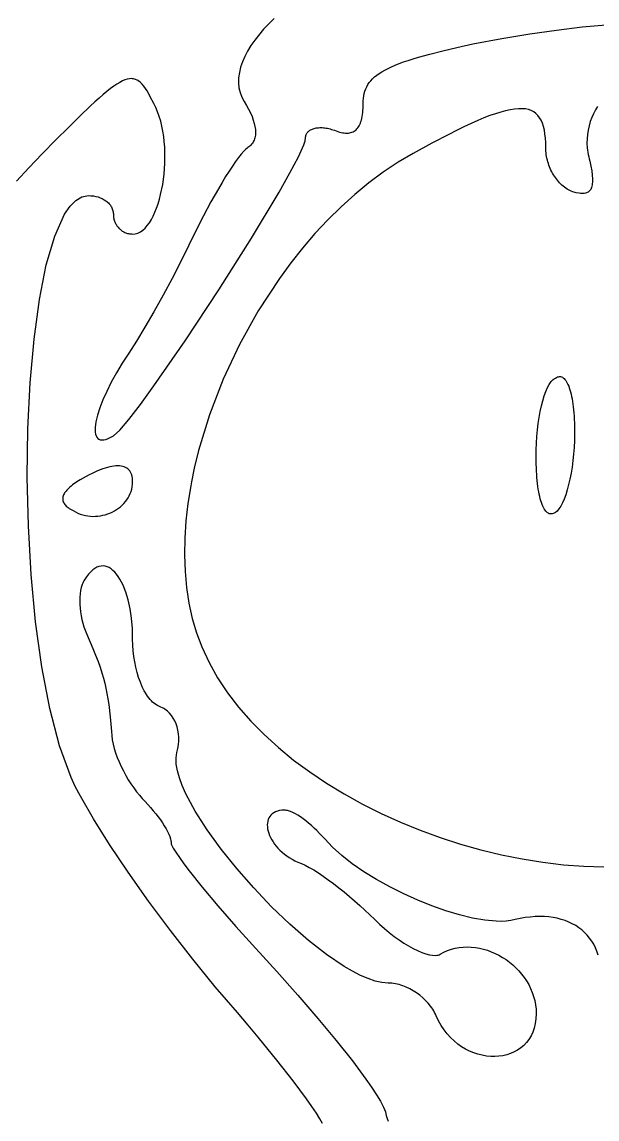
# Model space of a CAD drawing. Header units: inches. Extents: x 0.98 to 7.44, y -5.29 to -1.05.
# Drawn here: x 6.7879 to 6.8294, y -1.9373 to -1.858 of the extents above; entities that cross this region are included whole.
import ezdxf

# ---------------------------------------------------------------- set-up
doc = ezdxf.new("R2010")
doc.units = ezdxf.units.IN
doc.header["$MEASUREMENT"] = 0
doc.layers.add('BLACK', color=250, linetype='CONTINUOUS')

msp = doc.modelspace()

# ---------------------------------------------------------------- linework, layer by layer
at = {"layer": 'BLACK', "linetype": 'CONTINUOUS'}
for p, q in [((6.806088, -1.857739), (6.805329, -1.858517)), ((6.805329, -1.858517), (6.804687, -1.859307)), ((6.822545, -1.85919), (6.824569, -1.858857)), ((6.824569, -1.858857), (6.826508, -1.858579)), ((6.826508, -1.858579), (6.828354, -1.858357)), ((6.828354, -1.858357), (6.830099, -1.858192)), ((6.804413, -1.859704), (6.804173, -1.8601)), ((6.804687, -1.859307), (6.804413, -1.859704)), ((6.819304, -1.859833), (6.820446, -1.859579)), ((6.820446, -1.859579), (6.822545, -1.85919)), ((6.803968, -1.860494), (6.803803, -1.860874)), ((6.804173, -1.8601), (6.803968, -1.860494)), ((6.816513, -1.860545), (6.817343, -1.860314)), ((6.817343, -1.860314), (6.818271, -1.860077)), ((6.818271, -1.860077), (6.819304, -1.859833)), ((6.803667, -1.861272), (6.803574, -1.861653)), ((6.803798, -1.860886), (6.803667, -1.861272)), ((6.803803, -1.860874), (6.803798, -1.860886)), ((6.814322, -1.861352), (6.814572, -1.861234)), ((6.814572, -1.861234), (6.814842, -1.861118)), ((6.814842, -1.861118), (6.815133, -1.861002)), ((6.815133, -1.861002), (6.815445, -1.860888)), ((6.815445, -1.860888), (6.815778, -1.860774)), ((6.815778, -1.860774), (6.816134, -1.860659)), ((6.816134, -1.860659), (6.816513, -1.860545)), ((6.803522, -1.862027), (6.803512, -1.862392)), ((6.803574, -1.861653), (6.803522, -1.862027)), ((6.813206, -1.862106), (6.813349, -1.861973)), ((6.813349, -1.861973), (6.813509, -1.861843)), ((6.813509, -1.861843), (6.813685, -1.861717)), ((6.813685, -1.861717), (6.813879, -1.861593)), ((6.813879, -1.861593), (6.814091, -1.861471)), ((6.814091, -1.861471), (6.814322, -1.861352)), ((6.794263, -1.862812), (6.794008, -1.863013)), ((6.794501, -1.862637), (6.794263, -1.862812)), ((6.794723, -1.862487), (6.794501, -1.862637)), ((6.794931, -1.862361), (6.794723, -1.862487)), ((6.795125, -1.86226), (6.794931, -1.862361)), ((6.795307, -1.862183), (6.795125, -1.86226)), ((6.795477, -1.86213), (6.795307, -1.862183)), ((6.795637, -1.8621), (6.795477, -1.86213)), ((6.795788, -1.862092), (6.795637, -1.8621)), ((6.79586, -1.862097), (6.795788, -1.862092)), ((6.79593, -1.862107), (6.79586, -1.862097)), ((6.795999, -1.862123), (6.79593, -1.862107)), ((6.796065, -1.862144), (6.795999, -1.862123)), ((6.796195, -1.862203), (6.796065, -1.862144)), ((6.796319, -1.862282), (6.796195, -1.862203)), ((6.796439, -1.862383), (6.796319, -1.862282)), ((6.796557, -1.862504), (6.796439, -1.862383)), ((6.796673, -1.862644), (6.796557, -1.862504)), ((6.796788, -1.862805), (6.796673, -1.862644)), ((6.796903, -1.862984), (6.796788, -1.862805)), ((6.803512, -1.862392), (6.803545, -1.862748)), ((6.803545, -1.862748), (6.803623, -1.863093)), ((6.812654, -1.862993), (6.812712, -1.862833)), ((6.812712, -1.862833), (6.812783, -1.862678)), ((6.812783, -1.862678), (6.812867, -1.862528)), ((6.812867, -1.862528), (6.812966, -1.862383)), ((6.812966, -1.862383), (6.813078, -1.862243)), ((6.813078, -1.862243), (6.813206, -1.862106)), ((6.793445, -1.863494), (6.793133, -1.863774)), ((6.793736, -1.86324), (6.793445, -1.863494)), ((6.794008, -1.863013), (6.793736, -1.86324)), ((6.79702, -1.863182), (6.796903, -1.862984)), ((6.79714, -1.863399), (6.79702, -1.863182)), ((6.79739, -1.863885), (6.79714, -1.863399)), ((6.803623, -1.863093), (6.803747, -1.863426)), ((6.803747, -1.863426), (6.803918, -1.863746)), ((6.812534, -1.863693), (6.812548, -1.863508)), ((6.812548, -1.863508), (6.812572, -1.86333)), ((6.812572, -1.86333), (6.812607, -1.863158)), ((6.812607, -1.863158), (6.812654, -1.862993)), ((6.792801, -1.864082), (6.792069, -1.864781)), ((6.793133, -1.863774), (6.792801, -1.864082)), ((6.797538, -1.864181), (6.79739, -1.863885)), ((6.79767, -1.864494), (6.797538, -1.864181)), ((6.803918, -1.863746), (6.80409, -1.864029)), ((6.80409, -1.864029), (6.804243, -1.864305)), ((6.804243, -1.864305), (6.804376, -1.864573)), ((6.812496, -1.864549), (6.812511, -1.864395)), ((6.812511, -1.864395), (6.812521, -1.864233)), ((6.812521, -1.864233), (6.812527, -1.864063)), ((6.812527, -1.864063), (6.812529, -1.863885)), ((6.812529, -1.863885), (6.812534, -1.863693)), ((6.822822, -1.864412), (6.822468, -1.864507)), ((6.823153, -1.86434), (6.822822, -1.864412)), ((6.82346, -1.864291), (6.823153, -1.86434)), ((6.823744, -1.864267), (6.82346, -1.864291)), ((6.824007, -1.864265), (6.823744, -1.864267)), ((6.824248, -1.864288), (6.824007, -1.864265)), ((6.824468, -1.864334), (6.824248, -1.864288)), ((6.824669, -1.864403), (6.824468, -1.864334)), ((6.824849, -1.864496), (6.824669, -1.864403)), ((6.829308, -1.86436), (6.829167, -1.864626)), ((6.829466, -1.864109), (6.829308, -1.86436)), ((6.792069, -1.864781), (6.791241, -1.865594)), ((6.797787, -1.864824), (6.79767, -1.864494)), ((6.797888, -1.865168), (6.797787, -1.864824)), ((6.797975, -1.865524), (6.797888, -1.865168)), ((6.804376, -1.864573), (6.804489, -1.864833)), ((6.804489, -1.864833), (6.804581, -1.865084)), ((6.804581, -1.865084), (6.804653, -1.865325)), ((6.812325, -1.865309), (6.812364, -1.865202)), ((6.812364, -1.865202), (6.812399, -1.865087)), ((6.812399, -1.865087), (6.812429, -1.864964)), ((6.812429, -1.864964), (6.812456, -1.864834)), ((6.812456, -1.864834), (6.812478, -1.864695)), ((6.812478, -1.864695), (6.812496, -1.864549)), ((6.820801, -1.865126), (6.820319, -1.86534)), ((6.821257, -1.864936), (6.820801, -1.865126)), ((6.821686, -1.86477), (6.821257, -1.864936)), ((6.82209, -1.864627), (6.821686, -1.86477)), ((6.822468, -1.864507), (6.82209, -1.864627)), ((6.825011, -1.864613), (6.824849, -1.864496)), ((6.825155, -1.864754), (6.825011, -1.864613)), ((6.825281, -1.864918), (6.825155, -1.864754)), ((6.825389, -1.865105), (6.825281, -1.864918)), ((6.825482, -1.865316), (6.825389, -1.865105)), ((6.828936, -1.865198), (6.828848, -1.865499)), ((6.829043, -1.864906), (6.828936, -1.865198)), ((6.829167, -1.864626), (6.829043, -1.864906)), ((6.791241, -1.865594), (6.790307, -1.866524)), ((6.798046, -1.865891), (6.797975, -1.865524)), ((6.798104, -1.866267), (6.798046, -1.865891)), ((6.804653, -1.865325), (6.804704, -1.865557)), ((6.804704, -1.865557), (6.804734, -1.865777)), ((6.804743, -1.865986), (6.80473, -1.866183)), ((6.804734, -1.865777), (6.804743, -1.865986)), ((6.80843, -1.866091), (6.808459, -1.86604)), ((6.808459, -1.86604), (6.808493, -1.865992)), ((6.808493, -1.865992), (6.808531, -1.865946)), ((6.808531, -1.865946), (6.808574, -1.865904)), ((6.808574, -1.865904), (6.808622, -1.865864)), ((6.808622, -1.865864), (6.808673, -1.865827)), ((6.808673, -1.865827), (6.808728, -1.865794)), ((6.808728, -1.865794), (6.808788, -1.865763)), ((6.808788, -1.865763), (6.808851, -1.865736)), ((6.808851, -1.865736), (6.808917, -1.865711)), ((6.808917, -1.865711), (6.808987, -1.86569)), ((6.808987, -1.86569), (6.80906, -1.865672)), ((6.80906, -1.865672), (6.809137, -1.865658)), ((6.809137, -1.865658), (6.809216, -1.865646)), ((6.809216, -1.865646), (6.809298, -1.865639)), ((6.809298, -1.865639), (6.809383, -1.865634)), ((6.809383, -1.865634), (6.80947, -1.865633)), ((6.80947, -1.865633), (6.80956, -1.865636)), ((6.80956, -1.865636), (6.809651, -1.865642)), ((6.809651, -1.865642), (6.809745, -1.865652)), ((6.809745, -1.865652), (6.809841, -1.865666)), ((6.809841, -1.865666), (6.809938, -1.865684)), ((6.809938, -1.865684), (6.810037, -1.865705)), ((6.810037, -1.865705), (6.810137, -1.86573)), ((6.810137, -1.86573), (6.810239, -1.865759)), ((6.810239, -1.865759), (6.810342, -1.865792)), ((6.810342, -1.865792), (6.810446, -1.865829)), ((6.810446, -1.865829), (6.810574, -1.865878)), ((6.810574, -1.865878), (6.810698, -1.86592)), ((6.810698, -1.86592), (6.810818, -1.865956)), ((6.810818, -1.865956), (6.810934, -1.865985)), ((6.810934, -1.865985), (6.811046, -1.866007)), ((6.811046, -1.866007), (6.811154, -1.866023)), ((6.811154, -1.866023), (6.811257, -1.866031)), ((6.811257, -1.866031), (6.811357, -1.866033)), ((6.811357, -1.866033), (6.811453, -1.866028)), ((6.811453, -1.866028), (6.811544, -1.866016)), ((6.811544, -1.866016), (6.811632, -1.865997)), ((6.811632, -1.865997), (6.811715, -1.865971)), ((6.811715, -1.865971), (6.811794, -1.865937)), ((6.811794, -1.865937), (6.81187, -1.865897)), ((6.81187, -1.865897), (6.811941, -1.865849)), ((6.811941, -1.865849), (6.812008, -1.865794)), ((6.812008, -1.865794), (6.812071, -1.865732)), ((6.812071, -1.865732), (6.81213, -1.865662)), ((6.81213, -1.865662), (6.812185, -1.865585)), ((6.812185, -1.865585), (6.812236, -1.865501)), ((6.812236, -1.865501), (6.812283, -1.865409)), ((6.812283, -1.865409), (6.812325, -1.865309)), ((6.819272, -1.865838), (6.818705, -1.866122)), ((6.819809, -1.865577), (6.819272, -1.865838)), ((6.820319, -1.86534), (6.819809, -1.865577)), ((6.825558, -1.865551), (6.825482, -1.865316)), ((6.825619, -1.86581), (6.825558, -1.865551)), ((6.825666, -1.866092), (6.825619, -1.86581)), ((6.82878, -1.865809), (6.828732, -1.866125)), ((6.828848, -1.865499), (6.82878, -1.865809)), ((6.790307, -1.866524), (6.789314, -1.867534)), ((6.798147, -1.866649), (6.798104, -1.866267)), ((6.798177, -1.867037), (6.798147, -1.866649)), ((6.804463, -1.866839), (6.804404, -1.866905)), ((6.804516, -1.866769), (6.804463, -1.866839)), ((6.804563, -1.866696), (6.804516, -1.866769)), ((6.804604, -1.866619), (6.804563, -1.866696)), ((6.80464, -1.866539), (6.804604, -1.866619)), ((6.804671, -1.866455), (6.80464, -1.866539)), ((6.804696, -1.866368), (6.804671, -1.866455)), ((6.804716, -1.866277), (6.804696, -1.866368)), ((6.80473, -1.866183), (6.804716, -1.866277)), ((6.808226, -1.866889), (6.808328, -1.86659)), ((6.808328, -1.86659), (6.808362, -1.866385)), ((6.808362, -1.866385), (6.808365, -1.866321)), ((6.808365, -1.866321), (6.808373, -1.866259)), ((6.808373, -1.866259), (6.808387, -1.866201)), ((6.808387, -1.866201), (6.808406, -1.866144)), ((6.808406, -1.866144), (6.80843, -1.866091)), ((6.817484, -1.866762), (6.81614, -1.867496)), ((6.818705, -1.866122), (6.817484, -1.866762)), ((6.825698, -1.866397), (6.825666, -1.866092)), ((6.825717, -1.866726), (6.825698, -1.866397)), ((6.825723, -1.867079), (6.825717, -1.866726)), ((6.828706, -1.866446), (6.828701, -1.866769)), ((6.828701, -1.866769), (6.828719, -1.867093)), ((6.828732, -1.866125), (6.828706, -1.866446)), ((6.789314, -1.867534), (6.788369, -1.868531)), ((6.798194, -1.867429), (6.798177, -1.867037)), ((6.798188, -1.868216), (6.798194, -1.867429)), ((6.803711, -1.867547), (6.803512, -1.867797)), ((6.803892, -1.867341), (6.803711, -1.867547)), ((6.804054, -1.867184), (6.803892, -1.867341)), ((6.804128, -1.867125), (6.804054, -1.867184)), ((6.804196, -1.867079), (6.804128, -1.867125)), ((6.804271, -1.867025), (6.804196, -1.867079)), ((6.80434, -1.866967), (6.804271, -1.867025)), ((6.804404, -1.866905), (6.80434, -1.866967)), ((6.80784, -1.867743), (6.808226, -1.866889)), ((6.81614, -1.867496), (6.815045, -1.868143)), ((6.825726, -1.867209), (6.825723, -1.867079)), ((6.825733, -1.867339), (6.825726, -1.867209)), ((6.825745, -1.867469), (6.825733, -1.867339)), ((6.825761, -1.867598), (6.825745, -1.867469)), ((6.825782, -1.867726), (6.825761, -1.867598)), ((6.828719, -1.867093), (6.828737, -1.867254)), ((6.828737, -1.867254), (6.82876, -1.867416)), ((6.82876, -1.867416), (6.82879, -1.867576)), ((6.82879, -1.867576), (6.828826, -1.867736)), ((6.798134, -1.868995), (6.798188, -1.868216)), ((6.80307, -1.868419), (6.802831, -1.868784)), ((6.803298, -1.868089), (6.80307, -1.868419)), ((6.803512, -1.867797), (6.803298, -1.868089)), ((6.807235, -1.868895), (6.80784, -1.867743)), ((6.815045, -1.868143), (6.813974, -1.868856)), ((6.825808, -1.867854), (6.825782, -1.867726)), ((6.825837, -1.86798), (6.825808, -1.867854)), ((6.825871, -1.868106), (6.825837, -1.86798)), ((6.825909, -1.868229), (6.825871, -1.868106)), ((6.825951, -1.868352), (6.825909, -1.868229)), ((6.825996, -1.868472), (6.825951, -1.868352)), ((6.828826, -1.867736), (6.828869, -1.867894)), ((6.828869, -1.867894), (6.828918, -1.868051)), ((6.828918, -1.868051), (6.828988, -1.868424)), ((6.828988, -1.868424), (6.829041, -1.868762)), ((6.788369, -1.868531), (6.787474, -1.869514)), ((6.798032, -1.869753), (6.798134, -1.868995)), ((6.802581, -1.86918), (6.802323, -1.869603)), ((6.802831, -1.868784), (6.802581, -1.86918)), ((6.806446, -1.870295), (6.807235, -1.868895)), ((6.813974, -1.868856), (6.812929, -1.869634)), ((6.826046, -1.86859), (6.825996, -1.868472)), ((6.826099, -1.868707), (6.826046, -1.86859)), ((6.826155, -1.868821), (6.826099, -1.868707)), ((6.826215, -1.868932), (6.826155, -1.868821)), ((6.826279, -1.869041), (6.826215, -1.868932)), ((6.826346, -1.869147), (6.826279, -1.869041)), ((6.826415, -1.86925), (6.826346, -1.869147)), ((6.829041, -1.868762), (6.829076, -1.869066)), ((6.829076, -1.869066), (6.829094, -1.869336)), ((6.797887, -1.870475), (6.798032, -1.869753)), ((6.802323, -1.869603), (6.802059, -1.870051)), ((6.812929, -1.869634), (6.811912, -1.870471)), ((6.826488, -1.86935), (6.826415, -1.86925)), ((6.826564, -1.869446), (6.826488, -1.86935)), ((6.826643, -1.869539), (6.826564, -1.869446)), ((6.826724, -1.869628), (6.826643, -1.869539)), ((6.826809, -1.869713), (6.826724, -1.869628)), ((6.826895, -1.869794), (6.826809, -1.869713)), ((6.826984, -1.869871), (6.826895, -1.869794)), ((6.827076, -1.869943), (6.826984, -1.869871)), ((6.827169, -1.870011), (6.827076, -1.869943)), ((6.827265, -1.870074), (6.827169, -1.870011)), ((6.829031, -1.869955), (6.829003, -1.870031)), ((6.829054, -1.869871), (6.829031, -1.869955)), ((6.829072, -1.86978), (6.829054, -1.869871)), ((6.829084, -1.869681), (6.829072, -1.86978)), ((6.829092, -1.869574), (6.829084, -1.869681)), ((6.829094, -1.869336), (6.829092, -1.869574)), ((6.791754, -1.870902), (6.792198, -1.870641)), ((6.792198, -1.870641), (6.792668, -1.870551)), ((6.792668, -1.870551), (6.792848, -1.870558)), ((6.792848, -1.870558), (6.793025, -1.870577)), ((6.793025, -1.870577), (6.793195, -1.870608)), ((6.793195, -1.870608), (6.79336, -1.870651)), ((6.79336, -1.870651), (6.793517, -1.870706)), ((6.793517, -1.870706), (6.793666, -1.870771)), ((6.793666, -1.870771), (6.793806, -1.870847)), ((6.797799, -1.870818), (6.797887, -1.870475)), ((6.802059, -1.870051), (6.80152, -1.871005)), ((6.804444, -1.873636), (6.806446, -1.870295)), ((6.811912, -1.870471), (6.810923, -1.871364)), ((6.827363, -1.870131), (6.827265, -1.870074)), ((6.827463, -1.870184), (6.827363, -1.870131)), ((6.827564, -1.870232), (6.827463, -1.870184)), ((6.827668, -1.870274), (6.827564, -1.870232)), ((6.827915, -1.87034), (6.827668, -1.870274)), ((6.828137, -1.870383), (6.827915, -1.87034)), ((6.828239, -1.870396), (6.828137, -1.870383)), ((6.828335, -1.870402), (6.828239, -1.870396)), ((6.828424, -1.870402), (6.828335, -1.870402)), ((6.828508, -1.870395), (6.828424, -1.870402)), ((6.828585, -1.870382), (6.828508, -1.870395)), ((6.828657, -1.870362), (6.828585, -1.870382)), ((6.828723, -1.870336), (6.828657, -1.870362)), ((6.828784, -1.870303), (6.828723, -1.870336)), ((6.828838, -1.870263), (6.828784, -1.870303)), ((6.828888, -1.870216), (6.828838, -1.870263)), ((6.828931, -1.870161), (6.828888, -1.870216)), ((6.82897, -1.8701), (6.828931, -1.870161)), ((6.829003, -1.870031), (6.82897, -1.8701)), ((6.790939, -1.871904), (6.791334, -1.871326)), ((6.791334, -1.871326), (6.791754, -1.870902)), ((6.793806, -1.870847), (6.793935, -1.870933)), ((6.793935, -1.870933), (6.793996, -1.87098)), ((6.793996, -1.87098), (6.794053, -1.871029)), ((6.794053, -1.871029), (6.794107, -1.871081)), ((6.794107, -1.871081), (6.794158, -1.871135)), ((6.794158, -1.871135), (6.794206, -1.871191)), ((6.794206, -1.871191), (6.79425, -1.871249)), ((6.79425, -1.871249), (6.794291, -1.871309)), ((6.794291, -1.871309), (6.794328, -1.871372)), ((6.794328, -1.871372), (6.794361, -1.871436)), ((6.794361, -1.871436), (6.79439, -1.871503)), ((6.79439, -1.871503), (6.794415, -1.871571)), ((6.794415, -1.871571), (6.794436, -1.871641)), ((6.797475, -1.871754), (6.797593, -1.871459)), ((6.797593, -1.871459), (6.797701, -1.871146)), ((6.797701, -1.871146), (6.797799, -1.870818)), ((6.80152, -1.871005), (6.800977, -1.872014)), ((6.810923, -1.871364), (6.809965, -1.872309)), ((6.790228, -1.873483), (6.790939, -1.871904)), ((6.794436, -1.871641), (6.794452, -1.871713)), ((6.794452, -1.871713), (6.794464, -1.871787)), ((6.794464, -1.871787), (6.794471, -1.871863)), ((6.794471, -1.871863), (6.794473, -1.87194)), ((6.794473, -1.87194), (6.794475, -1.872005)), ((6.794475, -1.872005), (6.79448, -1.87207)), ((6.79448, -1.87207), (6.794488, -1.872135)), ((6.794488, -1.872135), (6.794499, -1.872199)), ((6.794499, -1.872199), (6.794513, -1.872263)), ((6.794513, -1.872263), (6.79453, -1.872326)), ((6.79453, -1.872326), (6.79455, -1.872389)), ((6.79455, -1.872389), (6.794573, -1.87245)), ((6.797071, -1.872514), (6.797214, -1.872283)), ((6.797214, -1.872283), (6.797349, -1.872029)), ((6.797349, -1.872029), (6.797475, -1.871754)), ((6.800977, -1.872014), (6.800446, -1.873051)), ((6.809965, -1.872309), (6.80904, -1.873303)), ((6.794573, -1.87245), (6.794599, -1.872511)), ((6.794599, -1.872511), (6.794628, -1.87257)), ((6.794628, -1.87257), (6.794659, -1.872628)), ((6.794659, -1.872628), (6.794693, -1.872685)), ((6.794693, -1.872685), (6.79473, -1.87274)), ((6.79473, -1.87274), (6.794769, -1.872794)), ((6.794769, -1.872794), (6.794811, -1.872845)), ((6.794811, -1.872845), (6.794855, -1.872895)), ((6.794855, -1.872895), (6.794902, -1.872943)), ((6.794902, -1.872943), (6.794951, -1.872989)), ((6.794951, -1.872989), (6.795003, -1.873032)), ((6.795003, -1.873032), (6.795057, -1.873073)), ((6.795057, -1.873073), (6.795113, -1.873111)), ((6.795113, -1.873111), (6.795171, -1.873147)), ((6.795171, -1.873147), (6.795231, -1.87318)), ((6.795231, -1.87318), (6.795294, -1.87321)), ((6.796241, -1.873257), (6.796421, -1.873169)), ((6.796421, -1.873169), (6.796594, -1.873049)), ((6.796594, -1.873049), (6.796761, -1.872898)), ((6.796761, -1.872898), (6.79692, -1.872719)), ((6.79692, -1.872719), (6.797071, -1.872514)), ((6.800446, -1.873051), (6.799935, -1.874145)), ((6.789621, -1.875564), (6.790228, -1.873483)), ((6.795294, -1.87321), (6.795358, -1.873237)), ((6.795358, -1.873237), (6.795425, -1.87326)), ((6.795425, -1.87326), (6.795493, -1.873281)), ((6.795493, -1.873281), (6.795563, -1.873298)), ((6.795563, -1.873298), (6.795635, -1.873311)), ((6.795635, -1.873311), (6.795709, -1.873321)), ((6.795709, -1.873321), (6.795785, -1.873327)), ((6.795785, -1.873327), (6.795862, -1.873329)), ((6.795862, -1.873329), (6.796055, -1.873311)), ((6.796055, -1.873311), (6.796241, -1.873257)), ((6.802095, -1.877357), (6.804444, -1.873636)), ((6.80904, -1.873303), (6.808147, -1.874343)), ((6.799935, -1.874145), (6.799354, -1.875319)), ((6.808147, -1.874343), (6.80729, -1.875423)), ((6.789122, -1.878074), (6.789621, -1.875564)), ((6.799354, -1.875319), (6.798724, -1.876535)), ((6.80729, -1.875423), (6.80647, -1.876541)), ((6.798724, -1.876535), (6.798067, -1.877756)), ((6.80647, -1.876541), (6.804946, -1.878875)), ((6.798067, -1.877756), (6.797403, -1.878945)), ((6.799661, -1.881052), (6.802095, -1.877357)), ((6.788732, -1.880937), (6.789122, -1.878074)), ((6.797403, -1.878945), (6.796754, -1.880063)), ((6.804946, -1.878875), (6.803588, -1.881316)), ((6.796754, -1.880063), (6.796141, -1.881074)), ((6.788455, -1.884079), (6.788732, -1.880937)), ((6.796141, -1.881074), (6.795584, -1.88194)), ((6.797405, -1.884314), (6.799661, -1.881052)), ((6.803588, -1.881316), (6.802407, -1.883833)), ((6.795113, -1.882663), (6.794688, -1.88337)), ((6.795584, -1.88194), (6.795113, -1.882663)), ((6.794688, -1.88337), (6.794312, -1.884054)), ((6.788293, -1.887426), (6.788455, -1.884079)), ((6.794312, -1.884054), (6.793985, -1.884709)), ((6.802407, -1.883833), (6.801417, -1.886397)), ((6.825849, -1.88444), (6.82598, -1.8842)), ((6.82598, -1.8842), (6.826119, -1.884002)), ((6.826119, -1.884002), (6.826265, -1.883849)), ((6.826265, -1.883849), (6.82634, -1.883791)), ((6.82634, -1.883791), (6.826418, -1.883746)), ((6.826418, -1.883746), (6.826495, -1.8837)), ((6.826495, -1.8837), (6.826571, -1.883667)), ((6.826571, -1.883667), (6.826645, -1.883647)), ((6.826645, -1.883647), (6.826717, -1.88364)), ((6.826717, -1.88364), (6.826787, -1.883644)), ((6.826787, -1.883644), (6.826855, -1.883661)), ((6.826855, -1.883661), (6.826922, -1.88369)), ((6.826922, -1.88369), (6.826986, -1.883731)), ((6.826986, -1.883731), (6.827049, -1.883783)), ((6.827049, -1.883783), (6.827109, -1.883846)), ((6.827109, -1.883846), (6.827167, -1.883921)), ((6.827167, -1.883921), (6.827223, -1.884007)), ((6.827223, -1.884007), (6.827277, -1.884104)), ((6.827277, -1.884104), (6.827329, -1.884211)), ((6.827329, -1.884211), (6.827378, -1.884329)), ((6.793985, -1.884709), (6.79371, -1.885328)), ((6.796426, -1.885656), (6.797405, -1.884314)), ((6.825507, -1.885383), (6.825612, -1.885035)), ((6.825612, -1.885035), (6.825726, -1.88472)), ((6.825726, -1.88472), (6.825849, -1.88444)), ((6.827378, -1.884329), (6.827425, -1.884458)), ((6.827425, -1.884458), (6.827469, -1.884596)), ((6.827469, -1.884596), (6.827511, -1.884745)), ((6.827511, -1.884745), (6.82755, -1.884903)), ((6.82755, -1.884903), (6.827587, -1.885071)), ((6.827587, -1.885071), (6.827621, -1.885248)), ((6.79371, -1.885328), (6.793487, -1.885905)), ((6.795589, -1.886737), (6.796426, -1.885656)), ((6.825325, -1.886163), (6.825411, -1.88576)), ((6.825411, -1.88576), (6.825507, -1.885383)), ((6.827621, -1.885248), (6.827652, -1.885435)), ((6.827652, -1.885435), (6.827681, -1.885631)), ((6.827681, -1.885631), (6.827707, -1.885836)), ((6.827707, -1.885836), (6.82773, -1.886049)), ((6.793319, -1.886433), (6.793206, -1.886905)), ((6.793487, -1.885905), (6.793319, -1.886433)), ((6.801417, -1.886397), (6.80063, -1.888979)), ((6.825183, -1.887034), (6.825249, -1.886589)), ((6.825249, -1.886589), (6.825325, -1.886163)), ((6.82773, -1.886049), (6.82775, -1.886271)), ((6.82775, -1.886271), (6.827767, -1.886502)), ((6.827767, -1.886502), (6.827781, -1.88674)), ((6.788248, -1.890903), (6.788293, -1.887426)), ((6.79315, -1.887316), (6.793144, -1.887496)), ((6.793206, -1.886905), (6.79315, -1.887316)), ((6.794927, -1.887506), (6.795589, -1.886737)), ((6.825129, -1.887496), (6.825183, -1.887034)), ((6.827781, -1.88674), (6.827792, -1.886987)), ((6.827792, -1.886987), (6.8278, -1.887242)), ((6.8278, -1.887242), (6.827807, -1.887774)), ((6.793144, -1.887496), (6.793153, -1.887659)), ((6.793153, -1.887659), (6.793176, -1.887802)), ((6.793176, -1.887802), (6.793215, -1.887926)), ((6.793215, -1.887926), (6.793269, -1.88803)), ((6.793269, -1.88803), (6.793338, -1.888112)), ((6.793338, -1.888112), (6.793424, -1.888173)), ((6.793424, -1.888173), (6.793525, -1.88821)), ((6.793525, -1.88821), (6.793642, -1.888224)), ((6.793642, -1.888224), (6.793775, -1.888214)), ((6.793775, -1.888214), (6.793924, -1.888179)), ((6.793924, -1.888179), (6.794091, -1.888117)), ((6.794091, -1.888117), (6.794274, -1.888029)), ((6.794274, -1.888029), (6.794473, -1.887912)), ((6.794473, -1.887912), (6.794927, -1.887506)), ((6.825054, -1.888455), (6.825086, -1.88797)), ((6.825086, -1.88797), (6.825129, -1.887496)), ((6.827807, -1.887774), (6.827799, -1.888268)), ((6.80063, -1.888979), (6.800317, -1.890267)), ((6.825029, -1.88944), (6.825035, -1.888946)), ((6.825035, -1.888946), (6.825054, -1.888455)), ((6.827776, -1.888759), (6.827738, -1.889243)), ((6.827799, -1.888268), (6.827776, -1.888759)), ((6.825035, -1.889972), (6.825029, -1.88944)), ((6.827687, -1.889718), (6.827624, -1.89018)), ((6.827738, -1.889243), (6.827687, -1.889718)), ((6.792933, -1.890642), (6.792725, -1.890744)), ((6.793134, -1.890548), (6.792933, -1.890642)), ((6.79333, -1.890462), (6.793134, -1.890548)), ((6.793518, -1.890386), (6.79333, -1.890462)), ((6.793701, -1.890319), (6.793518, -1.890386)), ((6.793876, -1.890261), (6.793701, -1.890319)), ((6.794045, -1.890212), (6.793876, -1.890261)), ((6.794207, -1.890172), (6.794045, -1.890212)), ((6.794363, -1.89014), (6.794207, -1.890172)), ((6.794511, -1.890118), (6.794363, -1.89014)), ((6.794652, -1.890104), (6.794511, -1.890118)), ((6.794786, -1.8901), (6.794652, -1.890104)), ((6.794912, -1.890104), (6.794786, -1.8901)), ((6.795031, -1.890118), (6.794912, -1.890104)), ((6.795143, -1.89014), (6.795031, -1.890118)), ((6.795247, -1.890172), (6.795143, -1.89014)), ((6.795343, -1.890212), (6.795247, -1.890172)), ((6.795432, -1.890261), (6.795343, -1.890212)), ((6.795512, -1.890319), (6.795432, -1.890261)), ((6.795584, -1.890386), (6.795512, -1.890319)), ((6.795649, -1.890462), (6.795584, -1.890386)), ((6.795705, -1.890548), (6.795649, -1.890462)), ((6.795752, -1.890642), (6.795705, -1.890548)), ((6.795792, -1.890744), (6.795752, -1.890642)), ((6.800317, -1.890267), (6.80012, -1.891246)), ((6.825043, -1.890227), (6.825035, -1.889972)), ((6.825054, -1.890473), (6.825043, -1.890227)), ((6.825069, -1.890712), (6.825054, -1.890473)), ((6.82755, -1.890625), (6.827466, -1.891051)), ((6.827624, -1.89018), (6.82755, -1.890625)), ((6.788322, -1.894436), (6.788248, -1.890903)), ((6.791613, -1.8914), (6.791512, -1.891476)), ((6.791721, -1.891324), (6.791613, -1.8914)), ((6.791834, -1.891246), (6.791721, -1.891324)), ((6.792066, -1.891107), (6.791834, -1.891246)), ((6.792292, -1.890977), (6.792066, -1.891107)), ((6.792511, -1.890856), (6.792292, -1.890977)), ((6.792725, -1.890744), (6.792511, -1.890856)), ((6.795822, -1.890856), (6.795792, -1.890744)), ((6.795844, -1.890977), (6.795822, -1.890856)), ((6.795834, -1.891602), (6.795855, -1.891426)), ((6.795858, -1.891107), (6.795844, -1.890977)), ((6.795855, -1.891426), (6.795862, -1.891246)), ((6.795862, -1.891246), (6.795858, -1.891107)), ((6.80012, -1.891246), (6.800058, -1.891549)), ((6.825086, -1.890943), (6.825069, -1.890712)), ((6.825106, -1.891165), (6.825086, -1.890943)), ((6.825129, -1.891378), (6.825106, -1.891165)), ((6.825155, -1.891583), (6.825129, -1.891378)), ((6.827466, -1.891051), (6.827373, -1.891454)), ((6.79087, -1.892193), (6.790844, -1.89226)), ((6.790904, -1.892125), (6.79087, -1.892193)), ((6.790945, -1.892056), (6.790904, -1.892125)), ((6.790992, -1.891986), (6.790945, -1.892056)), ((6.791047, -1.891916), (6.790992, -1.891986)), ((6.791107, -1.891845), (6.791047, -1.891916)), ((6.791175, -1.891773), (6.791107, -1.891845)), ((6.791249, -1.8917), (6.791175, -1.891773)), ((6.79133, -1.891626), (6.791249, -1.8917)), ((6.791418, -1.891552), (6.79133, -1.891626)), ((6.791512, -1.891476), (6.791418, -1.891552)), ((6.79562, -1.892255), (6.795691, -1.8921)), ((6.795691, -1.8921), (6.795751, -1.891939)), ((6.795751, -1.891939), (6.795799, -1.891773)), ((6.795799, -1.891773), (6.795834, -1.891602)), ((6.800058, -1.891549), (6.799857, -1.89282)), ((6.825183, -1.891779), (6.825155, -1.891583)), ((6.825215, -1.891965), (6.825183, -1.891779)), ((6.825249, -1.892143), (6.825215, -1.891965)), ((6.825285, -1.892311), (6.825249, -1.892143)), ((6.827162, -1.892179), (6.827048, -1.892494)), ((6.827271, -1.891831), (6.827162, -1.892179)), ((6.827373, -1.891454), (6.827271, -1.891831)), ((6.79081, -1.892392), (6.790804, -1.892456)), ((6.790804, -1.892456), (6.790804, -1.89252)), ((6.790804, -1.89252), (6.790812, -1.892583)), ((6.790823, -1.892326), (6.79081, -1.892392)), ((6.790812, -1.892583), (6.790827, -1.892646)), ((6.790844, -1.89226), (6.790823, -1.892326)), ((6.790827, -1.892646), (6.790848, -1.892707)), ((6.790848, -1.892707), (6.790877, -1.892768)), ((6.790877, -1.892768), (6.790913, -1.892827)), ((6.790913, -1.892827), (6.790956, -1.892886)), ((6.790956, -1.892886), (6.791006, -1.892945)), ((6.791006, -1.892945), (6.791063, -1.893002)), ((6.791063, -1.893002), (6.791127, -1.893059)), ((6.794976, -1.893052), (6.795106, -1.892937)), ((6.795106, -1.892937), (6.795227, -1.892814)), ((6.795227, -1.892814), (6.79534, -1.892684)), ((6.79534, -1.892684), (6.795443, -1.892548)), ((6.795443, -1.892548), (6.795537, -1.892405)), ((6.795537, -1.892405), (6.79562, -1.892255)), ((6.799857, -1.89282), (6.799714, -1.894078)), ((6.825325, -1.892469), (6.825285, -1.892311)), ((6.825366, -1.892618), (6.825325, -1.892469)), ((6.825411, -1.892756), (6.825366, -1.892618)), ((6.825458, -1.892885), (6.825411, -1.892756)), ((6.825507, -1.893003), (6.825458, -1.892885)), ((6.825558, -1.89311), (6.825507, -1.893003)), ((6.826804, -1.893014), (6.826677, -1.893212)), ((6.826928, -1.892774), (6.826804, -1.893014)), ((6.827048, -1.892494), (6.826928, -1.892774)), ((6.791127, -1.893059), (6.791198, -1.893114)), ((6.791198, -1.893114), (6.791277, -1.893169)), ((6.791277, -1.893169), (6.791363, -1.893223)), ((6.791363, -1.893223), (6.791456, -1.893277)), ((6.791456, -1.893277), (6.791557, -1.893329)), ((6.791557, -1.893329), (6.791728, -1.893426)), ((6.791728, -1.893426), (6.791903, -1.89351)), ((6.791903, -1.89351), (6.79208, -1.893581)), ((6.79208, -1.893581), (6.79226, -1.893638)), ((6.79226, -1.893638), (6.792442, -1.893683)), ((6.792442, -1.893683), (6.792624, -1.893716)), ((6.792624, -1.893716), (6.792808, -1.893737)), ((6.792808, -1.893737), (6.792991, -1.893746)), ((6.792991, -1.893746), (6.793174, -1.893743)), ((6.793174, -1.893743), (6.793355, -1.89373)), ((6.793355, -1.89373), (6.793535, -1.893706)), ((6.793535, -1.893706), (6.793712, -1.893671)), ((6.793712, -1.893671), (6.793887, -1.893626)), ((6.793887, -1.893626), (6.794058, -1.893571)), ((6.794058, -1.893571), (6.794224, -1.893507)), ((6.794224, -1.893507), (6.794387, -1.893433)), ((6.794387, -1.893433), (6.794543, -1.893351)), ((6.794543, -1.893351), (6.794694, -1.893259)), ((6.794694, -1.893259), (6.794839, -1.89316)), ((6.794839, -1.89316), (6.794976, -1.893052)), ((6.825612, -1.893207), (6.825558, -1.89311)), ((6.825668, -1.893293), (6.825612, -1.893207)), ((6.825726, -1.893367), (6.825668, -1.893293)), ((6.825787, -1.893431), (6.825726, -1.893367)), ((6.825849, -1.893483), (6.825787, -1.893431)), ((6.825914, -1.893524), (6.825849, -1.893483)), ((6.82598, -1.893553), (6.825914, -1.893524)), ((6.826049, -1.893569), (6.82598, -1.893553)), ((6.826119, -1.893574), (6.826049, -1.893569)), ((6.826191, -1.893566), (6.826119, -1.893574)), ((6.826265, -1.893546), (6.826191, -1.893566)), ((6.82634, -1.893514), (6.826265, -1.893546)), ((6.826418, -1.893468), (6.82634, -1.893514)), ((6.826548, -1.893364), (6.826418, -1.893468)), ((6.826677, -1.893212), (6.826548, -1.893364)), ((6.788519, -1.897951), (6.788322, -1.894436)), ((6.799714, -1.894078), (6.799631, -1.895318)), ((6.799631, -1.895318), (6.79961, -1.896536)), ((6.79961, -1.896536), (6.799652, -1.897729)), ((6.792829, -1.897755), (6.792681, -1.897918)), ((6.792978, -1.89762), (6.792829, -1.897755)), ((6.793128, -1.897511), (6.792978, -1.89762)), ((6.793278, -1.897429), (6.793128, -1.897511)), ((6.793428, -1.897373), (6.793278, -1.897429)), ((6.793577, -1.897342), (6.793428, -1.897373)), ((6.793725, -1.897335), (6.793577, -1.897342)), ((6.793872, -1.897353), (6.793725, -1.897335)), ((6.794017, -1.897394), (6.793872, -1.897353)), ((6.79416, -1.897457), (6.794017, -1.897394)), ((6.7943, -1.897544), (6.79416, -1.897457)), ((6.794437, -1.897651), (6.7943, -1.897544)), ((6.79457, -1.89778), (6.794437, -1.897651)), ((6.794699, -1.89793), (6.79457, -1.89778)), ((6.799652, -1.897729), (6.799758, -1.898894)), ((6.78884, -1.901372), (6.788519, -1.897951)), ((6.792294, -1.898496), (6.792252, -1.898588)), ((6.79234, -1.89841), (6.792294, -1.898496)), ((6.79239, -1.898329), (6.79234, -1.89841)), ((6.792534, -1.898109), (6.79239, -1.898329)), ((6.792681, -1.897918), (6.792534, -1.898109)), ((6.794824, -1.898099), (6.794699, -1.89793)), ((6.794943, -1.898288), (6.794824, -1.898099)), ((6.795166, -1.898721), (6.794943, -1.898288)), ((6.792064, -1.899349), (6.792043, -1.899596)), ((6.792099, -1.899113), (6.792064, -1.899349)), ((6.792149, -1.89889), (6.792099, -1.899113)), ((6.792214, -1.898684), (6.792149, -1.89889)), ((6.792252, -1.898588), (6.792214, -1.898684)), ((6.795365, -1.899225), (6.795166, -1.898721)), ((6.795535, -1.899794), (6.795365, -1.899225)), ((6.799758, -1.898894), (6.799931, -1.900026)), ((6.792043, -1.899596), (6.792036, -1.899853)), ((6.792036, -1.899853), (6.792043, -1.900117)), ((6.792043, -1.900117), (6.792062, -1.900386)), ((6.795673, -1.900424), (6.795535, -1.899794)), ((6.799931, -1.900026), (6.800172, -1.901122)), ((6.792062, -1.900386), (6.792094, -1.900658)), ((6.792094, -1.900658), (6.792139, -1.90093)), ((6.792139, -1.90093), (6.792195, -1.9012)), ((6.795776, -1.901111), (6.795673, -1.900424)), ((6.789288, -1.904625), (6.78884, -1.901372)), ((6.792195, -1.9012), (6.792262, -1.901466)), ((6.792262, -1.901466), (6.792341, -1.901726)), ((6.792341, -1.901726), (6.79243, -1.901977)), ((6.79584, -1.901849), (6.795776, -1.901111)), ((6.800172, -1.901122), (6.800482, -1.902178)), ((6.79243, -1.901977), (6.792529, -1.902218)), ((6.792529, -1.902218), (6.792994, -1.903314)), ((6.795862, -1.902635), (6.79584, -1.901849)), ((6.800482, -1.902178), (6.800862, -1.90319)), ((6.792994, -1.903314), (6.793187, -1.903796)), ((6.795872, -1.903051), (6.795862, -1.902635)), ((6.7959, -1.903464), (6.795872, -1.903051)), ((6.800862, -1.90319), (6.801382, -1.904323)), ((6.793187, -1.903796), (6.793358, -1.904243)), ((6.795946, -1.903873), (6.7959, -1.903464)), ((6.79601, -1.904273), (6.795946, -1.903873)), ((6.789865, -1.907636), (6.789288, -1.904625)), ((6.793358, -1.904243), (6.793507, -1.904661)), ((6.793507, -1.904661), (6.793637, -1.905057)), ((6.796089, -1.904663), (6.79601, -1.904273)), ((6.796184, -1.905039), (6.796089, -1.904663)), ((6.801382, -1.904323), (6.802001, -1.905427)), ((6.793637, -1.905057), (6.79375, -1.905439)), ((6.79375, -1.905439), (6.793848, -1.905812)), ((6.796294, -1.9054), (6.796184, -1.905039)), ((6.796418, -1.905742), (6.796294, -1.9054)), ((6.802001, -1.905427), (6.802713, -1.906503)), ((6.793848, -1.905812), (6.793933, -1.906183)), ((6.793933, -1.906183), (6.794007, -1.90656)), ((6.796554, -1.906063), (6.796418, -1.905742)), ((6.796627, -1.906215), (6.796554, -1.906063)), ((6.796703, -1.90636), (6.796627, -1.906215)), ((6.796782, -1.906499), (6.796703, -1.90636)), ((6.796863, -1.906631), (6.796782, -1.906499)), ((6.802713, -1.906503), (6.803514, -1.907546)), ((6.794007, -1.90656), (6.794072, -1.906948)), ((6.794072, -1.906948), (6.79413, -1.907355)), ((6.796947, -1.906756), (6.796863, -1.906631)), ((6.797034, -1.906873), (6.796947, -1.906756)), ((6.797123, -1.906982), (6.797034, -1.906873)), ((6.797215, -1.907083), (6.797123, -1.906982)), ((6.797308, -1.907175), (6.797215, -1.907083)), ((6.797404, -1.907258), (6.797308, -1.907175)), ((6.797502, -1.907332), (6.797404, -1.907258)), ((6.790574, -1.910331), (6.789865, -1.907636)), ((6.79413, -1.907355), (6.794234, -1.908251)), ((6.797602, -1.907397), (6.797502, -1.907332)), ((6.797703, -1.907451), (6.797602, -1.907397)), ((6.797807, -1.907496), (6.797703, -1.907451)), ((6.797909, -1.907538), (6.797807, -1.907496)), ((6.798008, -1.907585), (6.797909, -1.907538)), ((6.798104, -1.907638), (6.798008, -1.907585)), ((6.798196, -1.907696), (6.798104, -1.907638)), ((6.798285, -1.907759), (6.798196, -1.907696)), ((6.79837, -1.907827), (6.798285, -1.907759)), ((6.798452, -1.9079), (6.79837, -1.907827)), ((6.798529, -1.907978), (6.798452, -1.9079)), ((6.798673, -1.908146), (6.798529, -1.907978)), ((6.803514, -1.907546), (6.804398, -1.908557)), ((6.794234, -1.908251), (6.794334, -1.909301)), ((6.7988, -1.908331), (6.798673, -1.908146)), ((6.798911, -1.908531), (6.7988, -1.908331)), ((6.799005, -1.908746), (6.798911, -1.908531)), ((6.79908, -1.908973), (6.799005, -1.908746)), ((6.804398, -1.908557), (6.805359, -1.909532)), ((6.794334, -1.909301), (6.794347, -1.909594)), ((6.794347, -1.909594), (6.794384, -1.909898)), ((6.799137, -1.909213), (6.79908, -1.908973)), ((6.799175, -1.909463), (6.799137, -1.909213)), ((6.799193, -1.909722), (6.799175, -1.909463)), ((6.805359, -1.909532), (6.806393, -1.910471)), ((6.791418, -1.912635), (6.790574, -1.910331)), ((6.794384, -1.909898), (6.794444, -1.91021)), ((6.794444, -1.91021), (6.794525, -1.91053)), ((6.799124, -1.910544), (6.799168, -1.910264)), ((6.799168, -1.910264), (6.799191, -1.90999)), ((6.799191, -1.90999), (6.799193, -1.909722)), ((6.806393, -1.910471), (6.807494, -1.911372)), ((6.794525, -1.91053), (6.794626, -1.910854)), ((6.794626, -1.910854), (6.794745, -1.911181)), ((6.794745, -1.911181), (6.794879, -1.911509)), ((6.799002, -1.911219), (6.799057, -1.910829)), ((6.799018, -1.911657), (6.799002, -1.911219)), ((6.799057, -1.910829), (6.799124, -1.910544)), ((6.794879, -1.911509), (6.795029, -1.911836)), ((6.795029, -1.911836), (6.795191, -1.91216)), ((6.7991, -1.912139), (6.799018, -1.911657)), ((6.807494, -1.911372), (6.808657, -1.912232)), ((6.791716, -1.913275), (6.791418, -1.912635)), ((6.795191, -1.91216), (6.795365, -1.912478)), ((6.795365, -1.912478), (6.795549, -1.912789)), ((6.795549, -1.912789), (6.795741, -1.91309)), ((6.799246, -1.912662), (6.7991, -1.912139)), ((6.799451, -1.91322), (6.799246, -1.912662)), ((6.808657, -1.912232), (6.809876, -1.91305)), ((6.792088, -1.913991), (6.791716, -1.913275)), ((6.795741, -1.91309), (6.795939, -1.913381)), ((6.795939, -1.913381), (6.796142, -1.913657)), ((6.799713, -1.913811), (6.799451, -1.91322)), ((6.809876, -1.91305), (6.811147, -1.913824)), ((6.793026, -1.915625), (6.792088, -1.913991)), ((6.796142, -1.913657), (6.796349, -1.913919)), ((6.796349, -1.913919), (6.796557, -1.914162)), ((6.796557, -1.914162), (6.796763, -1.914374)), ((6.796763, -1.914374), (6.796965, -1.91459)), ((6.800389, -1.915074), (6.799713, -1.913811)), ((6.811147, -1.913824), (6.812464, -1.914553)), ((6.796965, -1.91459), (6.797162, -1.91481)), ((6.797162, -1.91481), (6.797351, -1.915033)), ((6.797351, -1.915033), (6.797532, -1.915256)), ((6.801246, -1.916418), (6.800389, -1.915074)), ((6.806057, -1.915182), (6.805948, -1.915259)), ((6.806181, -1.915117), (6.806057, -1.915182)), ((6.806321, -1.915065), (6.806181, -1.915117)), ((6.806476, -1.915027), (6.806321, -1.915065)), ((6.806647, -1.915004), (6.806476, -1.915027)), ((6.806834, -1.914996), (6.806647, -1.915004)), ((6.806901, -1.914999), (6.806834, -1.914996)), ((6.806971, -1.915007), (6.806901, -1.914999)), ((6.807044, -1.915021), (6.806971, -1.915007)), ((6.807119, -1.91504), (6.807044, -1.915021)), ((6.807278, -1.915093), (6.807119, -1.91504)), ((6.807446, -1.915165), (6.807278, -1.915093)), ((6.807623, -1.915255), (6.807446, -1.915165)), ((6.812464, -1.914553), (6.813821, -1.915234)), ((6.813821, -1.915234), (6.815214, -1.915866)), ((6.794189, -1.917474), (6.793026, -1.915625)), ((6.797532, -1.915256), (6.797704, -1.915478)), ((6.797704, -1.915478), (6.797865, -1.915699)), ((6.797865, -1.915699), (6.798015, -1.915916)), ((6.798015, -1.915916), (6.798151, -1.916128)), ((6.805604, -1.915926), (6.805596, -1.916064)), ((6.805626, -1.915794), (6.805604, -1.915926)), ((6.805661, -1.91567), (6.805626, -1.915794)), ((6.805711, -1.915553), (6.805661, -1.91567)), ((6.805775, -1.915445), (6.805711, -1.915553)), ((6.805854, -1.915347), (6.805775, -1.915445)), ((6.805948, -1.915259), (6.805854, -1.915347)), ((6.807806, -1.915362), (6.807623, -1.915255)), ((6.807995, -1.915484), (6.807806, -1.915362)), ((6.808189, -1.915621), (6.807995, -1.915484)), ((6.808385, -1.91577), (6.808189, -1.915621)), ((6.808584, -1.915932), (6.808385, -1.91577)), ((6.808784, -1.916104), (6.808584, -1.915932)), ((6.815214, -1.915866), (6.816637, -1.916447)), ((6.798151, -1.916128), (6.798274, -1.916334)), ((6.798274, -1.916334), (6.798381, -1.916532)), ((6.798381, -1.916532), (6.798471, -1.916721)), ((6.798471, -1.916721), (6.798543, -1.916899)), ((6.802255, -1.917812), (6.801246, -1.916418)), ((6.805596, -1.916064), (6.805602, -1.916207)), ((6.805602, -1.916207), (6.805621, -1.916355)), ((6.805621, -1.916355), (6.805654, -1.916506)), ((6.805654, -1.916506), (6.805699, -1.91666)), ((6.805699, -1.91666), (6.805758, -1.916817)), ((6.805758, -1.916817), (6.805829, -1.916974)), ((6.808983, -1.916285), (6.808784, -1.916104)), ((6.80918, -1.916474), (6.808983, -1.916285)), ((6.809375, -1.916671), (6.80918, -1.916474)), ((6.809566, -1.916873), (6.809375, -1.916671)), ((6.816637, -1.916447), (6.818084, -1.916975)), ((6.795532, -1.919475), (6.794189, -1.917474)), ((6.798543, -1.916899), (6.798596, -1.917066)), ((6.798596, -1.917066), (6.798629, -1.917219)), ((6.798629, -1.917219), (6.798637, -1.91729)), ((6.798637, -1.91729), (6.79864, -1.917357)), ((6.79864, -1.917357), (6.79865, -1.91742)), ((6.79865, -1.91742), (6.79868, -1.917504)), ((6.79868, -1.917504), (6.798797, -1.917734)), ((6.805829, -1.916974), (6.805912, -1.917132)), ((6.805912, -1.917132), (6.806008, -1.917289)), ((6.806008, -1.917289), (6.806115, -1.917445)), ((6.806115, -1.917445), (6.806235, -1.917599)), ((6.806235, -1.917599), (6.806366, -1.91775)), ((6.809751, -1.917079), (6.809566, -1.916873)), ((6.810307, -1.91768), (6.809751, -1.917079)), ((6.818084, -1.916975), (6.819552, -1.917449)), ((6.819552, -1.917449), (6.821033, -1.917866)), ((6.798797, -1.917734), (6.798988, -1.918041)), ((6.798988, -1.918041), (6.799248, -1.91842)), ((6.803387, -1.919223), (6.802255, -1.917812)), ((6.806366, -1.91775), (6.806508, -1.917896)), ((6.806508, -1.917896), (6.806662, -1.918039)), ((6.806662, -1.918039), (6.806826, -1.918175)), ((6.806826, -1.918175), (6.807002, -1.918305)), ((6.807002, -1.918305), (6.807187, -1.918428)), ((6.810974, -1.918281), (6.810307, -1.91768)), ((6.811738, -1.918875), (6.810974, -1.918281)), ((6.821033, -1.917866), (6.822524, -1.918225)), ((6.822524, -1.918225), (6.824018, -1.918525)), ((6.799248, -1.91842), (6.799572, -1.918866)), ((6.799572, -1.918866), (6.799958, -1.919373)), ((6.807187, -1.918428), (6.807384, -1.918543)), ((6.807384, -1.918543), (6.80759, -1.918649)), ((6.80759, -1.918649), (6.807807, -1.918746)), ((6.807807, -1.918746), (6.808055, -1.918841)), ((6.808055, -1.918841), (6.80833, -1.91897)), ((6.80833, -1.91897), (6.808629, -1.91913)), ((6.808629, -1.91913), (6.808948, -1.919319)), ((6.812583, -1.919455), (6.811738, -1.918875)), ((6.824018, -1.918525), (6.82551, -1.918763)), ((6.82551, -1.918763), (6.826996, -1.918937)), ((6.826996, -1.918937), (6.828469, -1.919046)), ((6.828469, -1.919046), (6.829925, -1.919089)), ((6.797013, -1.921567), (6.795532, -1.919475)), ((6.799958, -1.919373), (6.800897, -1.920551)), ((6.804612, -1.920621), (6.803387, -1.919223)), ((6.808948, -1.919319), (6.809285, -1.919533)), ((6.809285, -1.919533), (6.809638, -1.919771)), ((6.809638, -1.919771), (6.810002, -1.92003)), ((6.813494, -1.920015), (6.812583, -1.919455)), ((6.800897, -1.920551), (6.802031, -1.921911)), ((6.805903, -1.921973), (6.804612, -1.920621)), ((6.810002, -1.92003), (6.810376, -1.920308)), ((6.810376, -1.920308), (6.810757, -1.920602)), ((6.810757, -1.920602), (6.811141, -1.920911)), ((6.814456, -1.920548), (6.813494, -1.920015)), ((6.815453, -1.921047), (6.814456, -1.920548)), ((6.798586, -1.923689), (6.797013, -1.921567)), ((6.811141, -1.920911), (6.811525, -1.92123)), ((6.811525, -1.92123), (6.811908, -1.921558)), ((6.811908, -1.921558), (6.812286, -1.921893)), ((6.81647, -1.921506), (6.815453, -1.921047)), ((6.817492, -1.921918), (6.81647, -1.921506)), ((6.802031, -1.921911), (6.803328, -1.923412)), ((6.80723, -1.923248), (6.805903, -1.921973)), ((6.812286, -1.921893), (6.812656, -1.922232)), ((6.812656, -1.922232), (6.813016, -1.922573)), ((6.818504, -1.922275), (6.817492, -1.921918)), ((6.81949, -1.922572), (6.818504, -1.922275)), ((6.813016, -1.922573), (6.813362, -1.922912)), ((6.813362, -1.922912), (6.813705, -1.923243)), ((6.820435, -1.922802), (6.81949, -1.922572)), ((6.821324, -1.922957), (6.820435, -1.922802)), ((6.822141, -1.923032), (6.821324, -1.922957)), ((6.822519, -1.923037), (6.822141, -1.923032)), ((6.822872, -1.923019), (6.822519, -1.923037)), ((6.8232, -1.922978), (6.822872, -1.923019)), ((6.823501, -1.922912), (6.8232, -1.922978)), ((6.823875, -1.922831), (6.823501, -1.922912)), ((6.824241, -1.922767), (6.823875, -1.922831)), ((6.824599, -1.922722), (6.824241, -1.922767)), ((6.824949, -1.922695), (6.824599, -1.922722)), ((6.825289, -1.922685), (6.824949, -1.922695)), ((6.82562, -1.922692), (6.825289, -1.922685)), ((6.825942, -1.922717), (6.82562, -1.922692)), ((6.826253, -1.922758), (6.825942, -1.922717)), ((6.826554, -1.922816), (6.826253, -1.922758)), ((6.826843, -1.92289), (6.826554, -1.922816)), ((6.827121, -1.92298), (6.826843, -1.92289)), ((6.827388, -1.923086), (6.827121, -1.92298)), ((6.827642, -1.923207), (6.827388, -1.923086)), ((6.800208, -1.925779), (6.798586, -1.923689)), ((6.803328, -1.923412), (6.804754, -1.925009)), ((6.808564, -1.924414), (6.80723, -1.923248)), ((6.813705, -1.923243), (6.814055, -1.923555)), ((6.814055, -1.923555), (6.814409, -1.923849)), ((6.814409, -1.923849), (6.814764, -1.924123)), ((6.827884, -1.923343), (6.827642, -1.923207)), ((6.828112, -1.923494), (6.827884, -1.923343)), ((6.828328, -1.923659), (6.828112, -1.923494)), ((6.828529, -1.923839), (6.828328, -1.923659)), ((6.828716, -1.924032), (6.828529, -1.923839)), ((6.809877, -1.925439), (6.808564, -1.924414)), ((6.814764, -1.924123), (6.815118, -1.924376)), ((6.815118, -1.924376), (6.815467, -1.924607)), ((6.815467, -1.924607), (6.815808, -1.924814)), ((6.828888, -1.924239), (6.828716, -1.924032)), ((6.829046, -1.92446), (6.828888, -1.924239)), ((6.829188, -1.924694), (6.829046, -1.92446)), ((6.829314, -1.92494), (6.829188, -1.924694)), ((6.804754, -1.925009), (6.806279, -1.926662)), ((6.811139, -1.926291), (6.809877, -1.925439)), ((6.815808, -1.924814), (6.81614, -1.924996)), ((6.81614, -1.924996), (6.816459, -1.925152)), ((6.816459, -1.925152), (6.816761, -1.925281)), ((6.816761, -1.925281), (6.817045, -1.925381)), ((6.817045, -1.925381), (6.817308, -1.925451)), ((6.817308, -1.925451), (6.817546, -1.925491)), ((6.817546, -1.925491), (6.817756, -1.925499)), ((6.817756, -1.925499), (6.81785, -1.92549)), ((6.81785, -1.92549), (6.817937, -1.925473)), ((6.817937, -1.925473), (6.818015, -1.925447)), ((6.818015, -1.925447), (6.818084, -1.925412)), ((6.818084, -1.925412), (6.818349, -1.925268)), ((6.818349, -1.925268), (6.81862, -1.925148)), ((6.81862, -1.925148), (6.818898, -1.925051)), ((6.818898, -1.925051), (6.81918, -1.924976)), ((6.81918, -1.924976), (6.819467, -1.924924)), ((6.819467, -1.924924), (6.819757, -1.924893)), ((6.819757, -1.924893), (6.820049, -1.924883)), ((6.820049, -1.924883), (6.820341, -1.924894)), ((6.820341, -1.924894), (6.820634, -1.924924)), ((6.820634, -1.924924), (6.820926, -1.924973)), ((6.820926, -1.924973), (6.821216, -1.925041)), ((6.821216, -1.925041), (6.821502, -1.925127)), ((6.821502, -1.925127), (6.821785, -1.92523)), ((6.821785, -1.92523), (6.822063, -1.92535)), ((6.822063, -1.92535), (6.822334, -1.925486)), ((6.822334, -1.925486), (6.822598, -1.925638)), ((6.829424, -1.9252), (6.829314, -1.92494)), ((6.829517, -1.925471), (6.829424, -1.9252)), ((6.801834, -1.927773), (6.800208, -1.925779)), ((6.811742, -1.926643), (6.811139, -1.926291)), ((6.822598, -1.925638), (6.822855, -1.925805)), ((6.822855, -1.925805), (6.823102, -1.925986)), ((6.823102, -1.925986), (6.823338, -1.926182)), ((6.823338, -1.926182), (6.823564, -1.92639)), ((6.806279, -1.926662), (6.80781, -1.928375)), ((6.812322, -1.926939), (6.811742, -1.926643)), ((6.812875, -1.927177), (6.812322, -1.926939)), ((6.823564, -1.92639), (6.823778, -1.926612)), ((6.823778, -1.926612), (6.823978, -1.926845)), ((6.823978, -1.926845), (6.824164, -1.92709)), ((6.824164, -1.92709), (6.824334, -1.927346)), ((6.802656, -1.928707), (6.801834, -1.927773)), ((6.813397, -1.927351), (6.812875, -1.927177)), ((6.813885, -1.927459), (6.813397, -1.927351)), ((6.814334, -1.927496), (6.813885, -1.927459)), ((6.814465, -1.927499), (6.814334, -1.927496)), ((6.814596, -1.927509), (6.814465, -1.927499)), ((6.814728, -1.927524), (6.814596, -1.927509)), ((6.81486, -1.927546), (6.814728, -1.927524)), ((6.814991, -1.927573), (6.81486, -1.927546)), ((6.815123, -1.927607), (6.814991, -1.927573)), ((6.815254, -1.927645), (6.815123, -1.927607)), ((6.815385, -1.927689), (6.815254, -1.927645)), ((6.815515, -1.927738), (6.815385, -1.927689)), ((6.815643, -1.927792), (6.815515, -1.927738)), ((6.815897, -1.927913), (6.815643, -1.927792)), ((6.816144, -1.928052), (6.815897, -1.927913)), ((6.824334, -1.927346), (6.824489, -1.927612)), ((6.824489, -1.927612), (6.824626, -1.927888)), ((6.824626, -1.927888), (6.824745, -1.928174)), ((6.803451, -1.929628), (6.802656, -1.928707)), ((6.80781, -1.928375), (6.809254, -1.930048)), ((6.816383, -1.928208), (6.816144, -1.928052)), ((6.816612, -1.928377), (6.816383, -1.928208)), ((6.81683, -1.92856), (6.816612, -1.928377)), ((6.817035, -1.928755), (6.81683, -1.92856)), ((6.824745, -1.928174), (6.824844, -1.928468)), ((6.824844, -1.928468), (6.824924, -1.92877)), ((6.817225, -1.928961), (6.817035, -1.928755)), ((6.817399, -1.929175), (6.817225, -1.928961)), ((6.817479, -1.929285), (6.817399, -1.929175)), ((6.817555, -1.929396), (6.817479, -1.929285)), ((6.817626, -1.92951), (6.817555, -1.929396)), ((6.817691, -1.929624), (6.817626, -1.92951)), ((6.824924, -1.92877), (6.824981, -1.929079)), ((6.824981, -1.929079), (6.825017, -1.929395)), ((6.825017, -1.929395), (6.825029, -1.929718)), ((6.804215, -1.930531), (6.803451, -1.929628)), ((6.809254, -1.930048), (6.810578, -1.931643)), ((6.817752, -1.92974), (6.817691, -1.929624)), ((6.817807, -1.929857), (6.817752, -1.92974)), ((6.817974, -1.930222), (6.817807, -1.929857)), ((6.818162, -1.930563), (6.817974, -1.930222)), ((6.825013, -1.930084), (6.824966, -1.930428)), ((6.825029, -1.929718), (6.825013, -1.930084)), ((6.804946, -1.931411), (6.804215, -1.930531)), ((6.81837, -1.93088), (6.818162, -1.930563)), ((6.818596, -1.931172), (6.81837, -1.93088)), ((6.824787, -1.931046), (6.824658, -1.93132)), ((6.82489, -1.930748), (6.824787, -1.931046)), ((6.824966, -1.930428), (6.82489, -1.930748)), ((6.806292, -1.933076), (6.804946, -1.931411)), ((6.810578, -1.931643), (6.811748, -1.933121)), ((6.818837, -1.931441), (6.818596, -1.931172)), ((6.819092, -1.931685), (6.818837, -1.931441)), ((6.81936, -1.931905), (6.819092, -1.931685)), ((6.82433, -1.9318), (6.824135, -1.932005)), ((6.824505, -1.931572), (6.82433, -1.9318)), ((6.824658, -1.93132), (6.824505, -1.931572)), ((6.819638, -1.932101), (6.81936, -1.931905)), ((6.819926, -1.932273), (6.819638, -1.932101)), ((6.82022, -1.932421), (6.819926, -1.932273)), ((6.82052, -1.932545), (6.82022, -1.932421)), ((6.820824, -1.932645), (6.82052, -1.932545)), ((6.82113, -1.932721), (6.820824, -1.932645)), ((6.822911, -1.932683), (6.82263, -1.932748)), ((6.823183, -1.932594), (6.822911, -1.932683)), ((6.823443, -1.932482), (6.823183, -1.932594)), ((6.82369, -1.932346), (6.823443, -1.932482)), ((6.823921, -1.932187), (6.82369, -1.932346)), ((6.824135, -1.932005), (6.823921, -1.932187)), ((6.807459, -1.934579), (6.806292, -1.933076)), ((6.811748, -1.933121), (6.812728, -1.934442)), ((6.821436, -1.932774), (6.82113, -1.932721)), ((6.821741, -1.932803), (6.821436, -1.932774)), ((6.822043, -1.932808), (6.821741, -1.932803)), ((6.82234, -1.93279), (6.822043, -1.932808)), ((6.82263, -1.932748), (6.82234, -1.93279)), ((6.808418, -1.935874), (6.807459, -1.934579)), ((6.812728, -1.934442), (6.813137, -1.935032)), ((6.813137, -1.935032), (6.813486, -1.935569)), ((6.813486, -1.935569), (6.81377, -1.936046)), ((6.80881, -1.936428), (6.808418, -1.935874)), ((6.809139, -1.936914), (6.80881, -1.936428)), ((6.81377, -1.936046), (6.813986, -1.936461)), ((6.813986, -1.936461), (6.81413, -1.936807)), ((6.809401, -1.937325), (6.809139, -1.936914)), ((6.809593, -1.937655), (6.809401, -1.937325)), ((6.81413, -1.936807), (6.814196, -1.937079)), ((6.814196, -1.937079), (6.814256, -1.937282)), ((6.814256, -1.937282), (6.814335, -1.937475))]:
    msp.add_line(p, q, dxfattribs=at)

doc.saveas('drawing.dxf')
